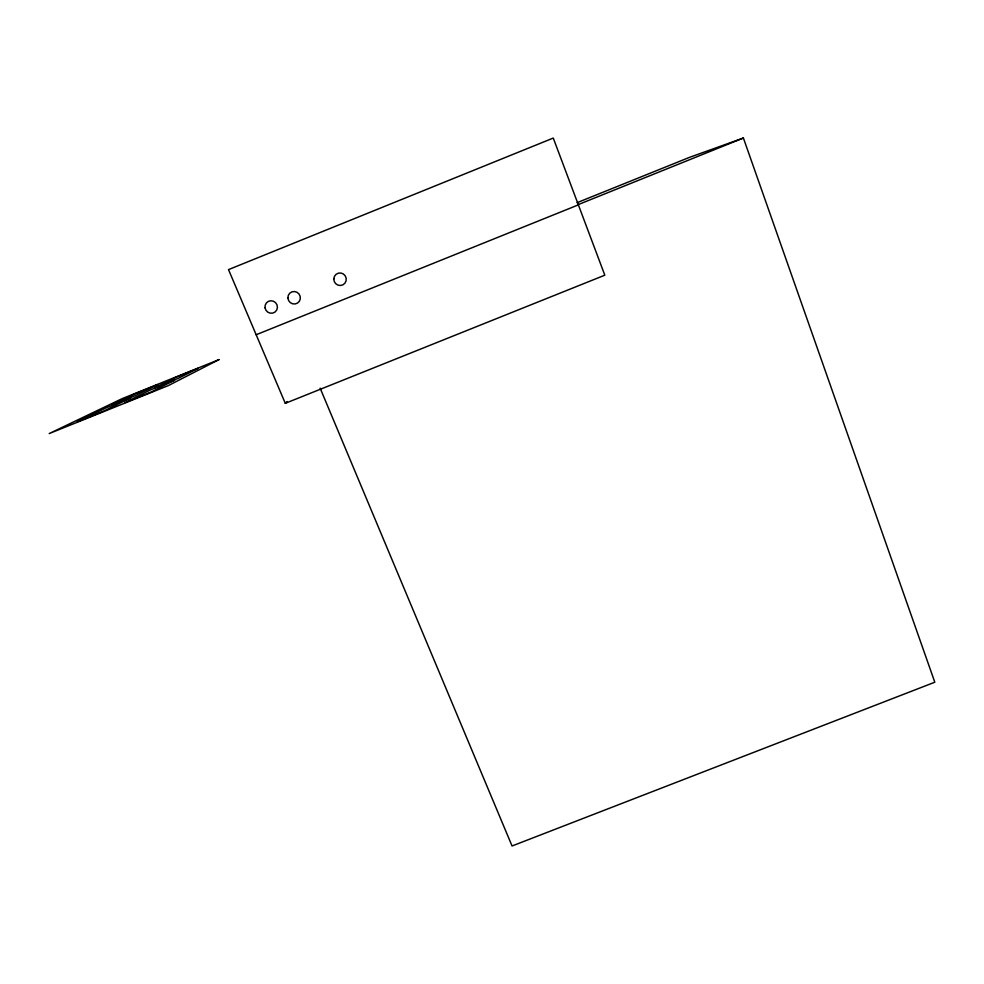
<?xml version="1.0" encoding="UTF-8"?>
<svg xmlns="http://www.w3.org/2000/svg" width="984" height="984" viewBox="0 0 984 984"><rect width="100%" height="100%" fill="white"/><g stroke="black" fill="none" stroke-linecap="round" stroke-linejoin="round"><path stroke-width="1.48" d="M285.286 403.329L604.816 275.188L553.266 138.067L228.509 269.616L285.286 403.329L287.045 401.534M577.054 202.692L689.403 157.391L743.4 138.018L934.8 682.219L512.049 845.982L320.144 388.163M578.088 204.66L743.4 138.018M256.172 334.744L578.383 204.869M219.026 359.603L168.424 385.556L49.2 433.575L122.164 398.631L219.026 359.603M174.574 380.205L151.032 392.075L124.931 402.591L150.626 389.849L174.574 380.205M197.833 368.471L178.448 378.25L154.845 387.757L176.001 377.266L197.833 368.471M130.675 397.88L103.209 411.337L77.183 421.816L106.776 407.511L130.675 397.88M157.821 384.596L135.189 395.679L111.647 405.162L136.013 393.379L157.821 384.596M265.053 307.844A6.31 6.162 49.2 0 0 275.126 311.953A6.31 6.162 49.2 0 0 273.429 301.227A6.31 6.162 49.2 0 0 265.053 307.844M287.906 297.992A6.31 6.175 51.8 0 0 297.549 303.06A6.31 6.175 51.8 0 0 296.91 292.223A6.31 6.175 51.8 0 0 287.906 297.992M333.81 278.878A6.31 6.199 58.7 0 0 342.936 284.831A6.31 6.199 58.7 0 0 343.354 273.97A6.31 6.199 58.7 0 0 333.81 278.878"/></g></svg>
